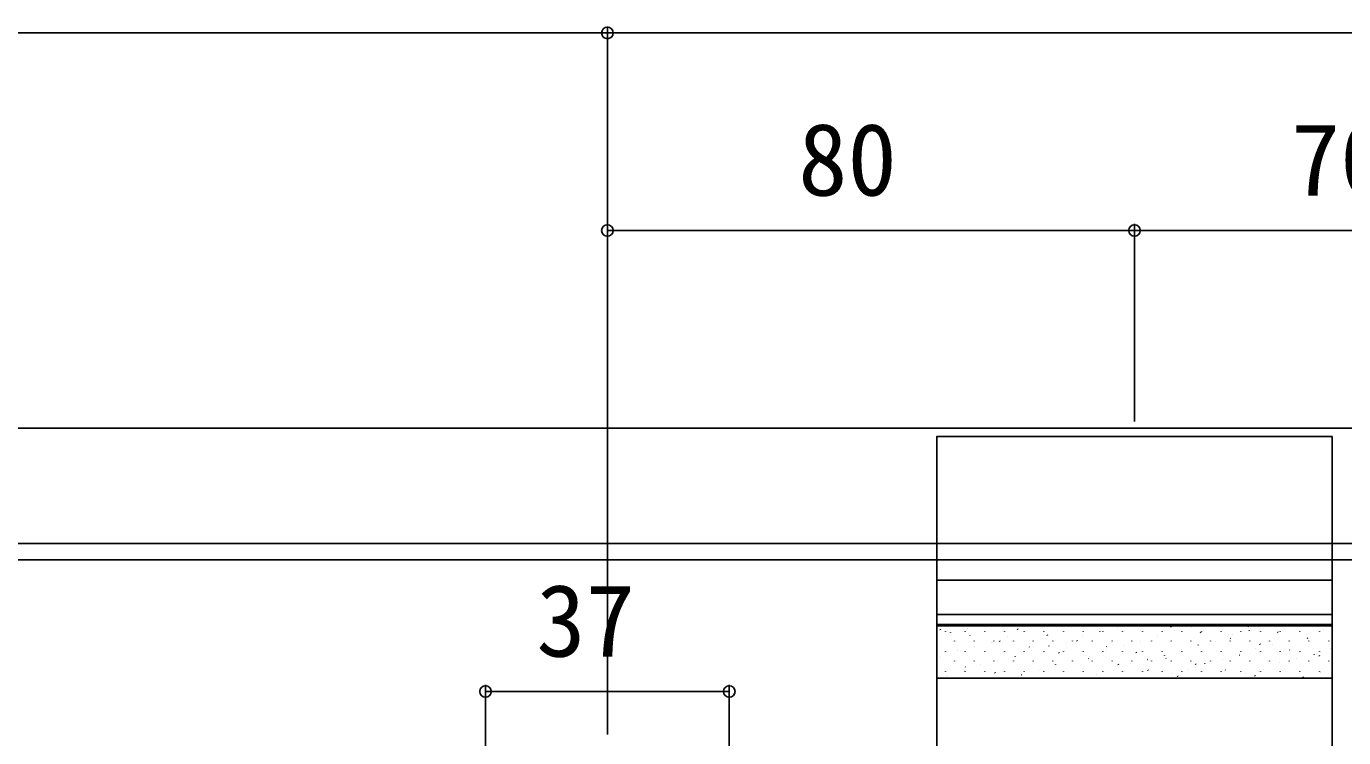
# Model space of a CAD drawing. Units: millimetres, scale not verified. Extents: x -875 to 875, y -1307 to 1299.
# Drawn here: x -33.2 to 166.8, y 873.8 to 981.8 of the extents above; entities that cross this region are included whole.
import ezdxf
from ezdxf.enums import TextEntityAlignment as Align

# ---------------------------------------------------------------- set-up
doc = ezdxf.new("R2010")
doc.units = ezdxf.units.MM
doc.header["$LTSCALE"] = 4
for name, color, linetype in [('0-4_YKK_12', 2, 'Continuous'), ('0-5_YKK_13', 4, 'Continuous'), ('0-6_YKK_D', 6, 'Continuous'), ('0-8_YSS_K', 3, 'Continuous')]:
    doc.layers.add(name, color=color, linetype=linetype)
doc.styles.add('ＭＳ ゴシック', font='')
doc.styles.get('ＭＳ ゴシック').set_extended_font_data('MS Gothic')

msp = doc.modelspace()

# ---------------------------------------------------------------- linework, layer by layer
at = {"layer": '0-4_YKK_12'}
for p, q in [((-295, 920.753), (195.152, 920.753)), ((700, 900.753), (-275, 900.753))]:
    msp.add_line(p, q, dxfattribs=at)
at = {"layer": '0-5_YKK_13'}
for p, q in [((105, 897.653), (165, 897.653)), ((105, 892.457), (165, 892.457)), ((105, 890.929), (165, 890.929)), ((105, 882.769), (105, 890.929)), ((105, 890.742), (165, 890.742)), ((105.575, 890.136), (105.52, 890.22)), ((106.299, 889.845), (106.299, 889.895)), ((109.289, 889.845), (109.289, 889.895)), ((109.712, 890.334), (109.708, 890.343)), ((112.279, 889.845), (112.279, 889.895)), ((115.269, 889.845), (115.269, 889.895)), ((117.305, 890.172), (117.25, 890.256)), ((118.259, 889.845), (118.259, 889.895)), ((118.419, 889.812), (118.416, 889.821)), ((121.048, 890.411), (121.045, 890.42)), ((121.249, 889.845), (121.249, 889.895)), ((124.239, 889.845), (124.239, 889.895)), ((127.229, 889.845), (127.229, 889.895)), ((129.756, 889.888), (129.753, 889.898)), ((130.219, 889.845), (130.219, 889.895)), ((132.385, 890.487), (132.382, 890.497)), ((133.209, 889.845), (133.209, 889.895)), ((136.199, 889.845), (136.199, 889.895)), ((139.189, 889.845), (139.189, 889.895)), ((140.56, 890.553), (140.505, 890.636)), ((141.093, 889.965), (141.089, 889.975)), ((142.179, 889.845), (142.179, 889.895)), ((143.722, 890.564), (143.718, 890.573)), ((145.169, 889.845), (145.169, 889.895)), ((148.159, 889.845), (148.159, 889.895)), ((151.149, 889.845), (151.149, 889.895)), ((152.29, 890.589), (152.234, 890.672)), ((152.429, 890.042), (152.426, 890.051)), ((154.139, 889.845), (154.139, 889.895)), ((155.058, 890.641), (155.055, 890.65)), ((156.793, 889.704), (156.738, 889.788)), ((157.129, 889.845), (157.129, 889.895)), ((160.119, 889.845), (160.119, 889.895)), ((163.109, 889.845), (163.109, 889.895)), ((163.766, 890.118), (163.763, 890.128)), ((107.083, 889.735), (107.079, 889.745)), ((107.674, 888.42), (107.674, 888.47)), ((110.079, 889.252), (110.023, 889.335)), ((110.664, 888.42), (110.664, 888.47)), ((113.312, 888.19), (113.309, 888.199)), ((113.654, 888.42), (113.654, 888.47)), ((114.582, 888.367), (114.527, 888.451)), ((115.807, 889.166), (115.804, 889.175)), ((116.644, 888.42), (116.644, 888.47)), ((119.634, 888.42), (119.634, 888.47)), ((121.808, 889.288), (121.753, 889.371)), ((122.624, 888.42), (122.624, 888.47)), ((124.649, 888.267), (124.645, 888.276)), ((125.614, 888.42), (125.614, 888.47)), ((126.311, 888.403), (126.256, 888.487)), ((127.144, 889.242), (127.141, 889.252)), ((128.604, 888.42), (128.604, 888.47)), ((131.594, 888.42), (131.594, 888.47)), ((134.584, 888.42), (134.584, 888.47)), ((135.985, 888.343), (135.982, 888.353)), ((137.574, 888.42), (137.574, 888.47)), ((138.481, 889.319), (138.477, 889.329)), ((140.564, 888.42), (140.564, 888.47)), ((143.554, 888.42), (143.554, 888.47)), ((144.693, 887.821), (144.69, 887.83)), ((145.063, 889.668), (145.008, 889.752)), ((146.544, 888.42), (146.544, 888.47)), ((147.322, 888.42), (147.319, 888.429)), ((149.566, 888.784), (149.511, 888.867)), ((149.534, 888.42), (149.534, 888.47)), ((149.817, 889.396), (149.814, 889.405)), ((152.524, 888.42), (152.524, 888.47)), ((154.07, 887.899), (154.014, 887.983)), ((155.514, 888.42), (155.514, 888.47)), ((156.03, 887.898), (156.026, 887.907)), ((158.504, 888.42), (158.504, 888.47)), ((158.659, 888.496), (158.655, 888.506)), ((161.154, 889.472), (161.151, 889.482)), ((161.296, 888.82), (161.241, 888.903)), ((161.494, 888.42), (161.494, 888.47)), ((164.484, 888.42), (164.484, 888.47)), ((105.575, 885.969), (105.572, 885.978)), ((106.299, 886.805), (106.299, 886.855)), ((108.071, 886.945), (108.067, 886.954)), ((109.289, 886.805), (109.289, 886.855)), ((110.683, 887.591), (110.68, 887.6)), ((112.279, 886.805), (112.279, 886.855)), ((115.269, 886.805), (115.269, 886.855)), ((116.912, 886.046), (116.909, 886.055)), ((118.259, 886.805), (118.259, 886.855)), ((119.085, 887.483), (119.03, 887.566)), ((119.407, 887.022), (119.404, 887.031)), ((121.249, 886.805), (121.249, 886.855)), ((122.02, 887.668), (122.016, 887.677)), ((123.588, 886.598), (123.533, 886.682)), ((124.239, 886.805), (124.239, 886.855)), ((127.229, 886.805), (127.229, 886.855)), ((128.091, 885.714), (128.036, 885.797)), ((128.249, 886.122), (128.245, 886.132)), ((130.219, 886.805), (130.219, 886.855)), ((130.744, 887.098), (130.741, 887.108)), ((130.815, 887.519), (130.759, 887.602)), ((133.209, 886.805), (133.209, 886.855)), ((133.356, 887.744), (133.353, 887.754)), ((135.318, 886.634), (135.263, 886.718)), ((136.199, 886.805), (136.199, 886.855)), ((139.189, 886.805), (139.189, 886.855)), ((139.585, 886.199), (139.582, 886.208)), ((139.821, 885.75), (139.766, 885.833)), ((142.081, 887.175), (142.077, 887.184)), ((142.179, 886.805), (142.179, 886.855)), ((145.169, 886.805), (145.169, 886.855)), ((148.159, 886.805), (148.159, 886.855)), ((150.922, 886.276), (150.919, 886.285)), ((151.149, 886.805), (151.149, 886.855)), ((153.417, 887.252), (153.414, 887.261)), ((154.139, 886.805), (154.139, 886.855)), ((157.129, 886.805), (157.129, 886.855)), ((158.573, 887.015), (158.518, 887.098)), ((160.119, 886.805), (160.119, 886.855)), ((162.259, 886.352), (162.255, 886.362)), ((163.076, 886.13), (163.021, 886.214)), ((163.109, 886.805), (163.109, 886.855)), ((164.754, 887.328), (164.751, 887.338)), ((106.299, 883.765), (106.299, 883.815)), ((107.674, 885.38), (107.674, 885.43)), ((109.176, 883.825), (109.172, 883.834)), ((109.34, 884.449), (109.284, 884.532)), ((109.289, 883.765), (109.289, 883.815)), ((110.664, 885.38), (110.664, 885.43)), ((111.671, 884.801), (111.668, 884.81)), ((112.279, 883.765), (112.279, 883.815)), ((113.654, 885.38), (113.654, 885.43)), ((114.283, 885.447), (114.28, 885.456)), ((115.269, 883.765), (115.269, 883.815)), ((116.644, 885.38), (116.644, 885.43)), ((118.259, 883.765), (118.259, 883.815)), ((119.634, 885.38), (119.634, 885.43)), ((120.512, 883.901), (120.509, 883.911)), ((121.249, 883.765), (121.249, 883.815)), ((122.624, 885.38), (122.624, 885.43)), ((123.008, 884.877), (123.004, 884.887)), ((124.239, 883.765), (124.239, 883.815)), ((125.614, 885.38), (125.614, 885.43)), ((125.62, 885.523), (125.617, 885.533)), ((127.229, 883.765), (127.229, 883.815)), ((128.604, 885.38), (128.604, 885.43)), ((130.219, 883.765), (130.219, 883.815)), ((131.594, 885.38), (131.594, 885.43)), ((131.849, 883.978), (131.846, 883.988)), ((132.595, 884.83), (132.539, 884.913)), ((133.209, 883.765), (133.209, 883.815)), ((134.344, 884.954), (134.341, 884.963)), ((134.584, 885.38), (134.584, 885.43)), ((136.199, 883.765), (136.199, 883.815)), ((136.957, 885.6), (136.953, 885.609)), ((137.098, 883.945), (137.043, 884.029)), ((137.574, 885.38), (137.574, 885.43)), ((139.189, 883.765), (139.189, 883.815)), ((140.564, 885.38), (140.564, 885.43)), ((142.179, 883.765), (142.179, 883.815)), ((143.186, 884.055), (143.182, 884.064)), ((143.554, 885.38), (143.554, 885.43)), ((144.324, 884.866), (144.269, 884.949)), ((145.169, 883.765), (145.169, 883.815)), ((145.681, 885.031), (145.678, 885.04)), ((146.544, 885.38), (146.544, 885.43)), ((148.159, 883.765), (148.159, 883.815)), ((148.293, 885.677), (148.29, 885.686)), ((148.827, 883.981), (148.772, 884.065)), ((149.534, 885.38), (149.534, 885.43)), ((151.149, 883.765), (151.149, 883.815)), ((152.524, 885.38), (152.524, 885.43)), ((154.139, 883.765), (154.139, 883.815)), ((154.522, 884.131), (154.519, 884.141)), ((155.514, 885.38), (155.514, 885.43)), ((157.018, 885.107), (157.014, 885.117)), ((157.129, 883.765), (157.129, 883.815)), ((158.504, 885.38), (158.504, 885.43)), ((159.63, 885.753), (159.627, 885.763)), ((160.119, 883.765), (160.119, 883.815)), ((161.494, 885.38), (161.494, 885.43)), ((163.109, 883.765), (163.109, 883.815)), ((164.484, 885.38), (164.484, 885.43)), ((106.547, 883.226), (106.543, 883.235)), ((113.843, 883.565), (113.788, 883.648)), ((117.883, 883.303), (117.88, 883.312)), ((129.22, 883.379), (129.217, 883.389)), ((137.945, 882.81), (137.941, 882.819)), ((140.557, 883.456), (140.553, 883.465)), ((141.601, 883.061), (141.546, 883.144)), ((149.281, 882.887), (149.278, 882.896)), ((151.893, 883.533), (151.89, 883.542)), ((153.331, 883.097), (153.275, 883.18)), ((160.618, 882.963), (160.615, 882.973)), ((163.23, 883.609), (163.227, 883.619))]:
    msp.add_line(p, q, dxfattribs=at)
msp.add_lwpolyline([(165, 919.453), (165, 722.053), (105, 722.053), (105, 919.453)], close=True, dxfattribs=at)
msp.add_lwpolyline([(165, 890.929), (165, 882.769), (105, 882.769)], dxfattribs=at)
at = {"layer": '0-6_YKK_D'}
for p, q in [((-195, 980.753), (55, 980.753)), ((55, 874.253), (55, 981.753)), ((55, 874.253), (55, 981.753)), ((55, 980.753), (405, 980.753)), ((55, 874.253), (55, 951.753)), ((135, 950.753), (55, 950.753)), ((135, 921.753), (135, 951.753)), ((135, 921.753), (135, 951.753)), ((205, 950.753), (135, 950.753)), ((36.5, 851.453), (36.5, 881.753)), ((36.5, 880.753), (73.5, 880.753)), ((73.5, 851.453), (73.5, 881.753))]:
    msp.add_line(p, q, dxfattribs=at)
for centre in [(55, 980.753), (55, 980.753), (55, 950.753), (135, 950.753), (135, 950.753), (36.5, 880.753), (73.5, 880.753)]:
    msp.add_circle(centre, 0.875, dxfattribs=at)
at = {"layer": '0-8_YSS_K'}
msp.add_line((-277.5, 903.253), (826.228, 903.253), dxfattribs=at)

# ---------------------------------------------------------------- texts
at = {"layer": '0-6_YKK_D', "style": 'ＭＳ ゴシック'}
for s, p in [('80', (83.963, 952.753)), ('70', (158.75, 952.753)), ('37', (44.219, 882.753))]:
    msp.add_text(s, height=11, dxfattribs=at).set_placement(p, align=Align.BOTTOM_LEFT)

doc.saveas('drawing.dxf')
